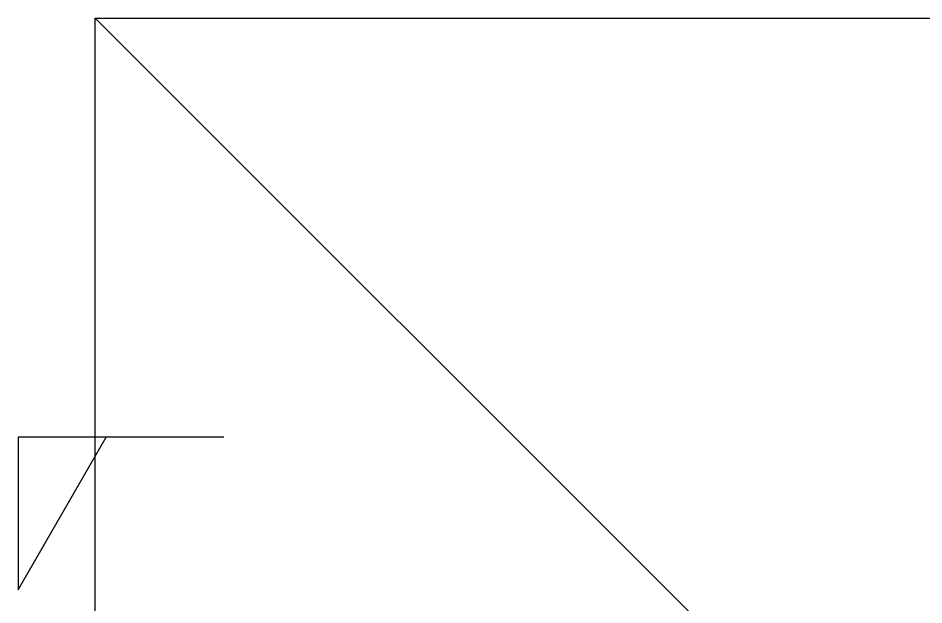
# Model space of a CAD drawing. Extents: x -668440 to 1010955, y -1678500 to 210463.
# Drawn here: x -637823 to -628260, y -891277 to -885079 of the extents above; entities that cross this region are included whole.
import ezdxf

# ---------------------------------------------------------------- set-up
doc = ezdxf.new("R2010")
doc.units = 0
doc.header["$MEASUREMENT"] = 0
doc.layers.get('0').update_dxf_attribs({"color": 3, "linetype": 'CONTINUOUS'})
doc.layers.add('00_ADDL', color=253, linetype='CONTINUOUS', plot=False)
doc.layers.add('_1-3_L-CS', color=1, linetype='CONTINUOUS')

# ---------------------------------------------------------------- blocks, each defined once
blk = doc.blocks.new('剛接合部C1Y')
at = {"layer": '00_ADDL'}
blk.add_line((-230770.77238, -393132.59222), (-228970.77238, -394932.59222), dxfattribs=at)
blk.add_lwpolyline([(-230770.77238, -394932.59222), (-230770.77238, -393132.59222), (-228970.77238, -393132.59222), (-228970.77238, -394932.59222)], close=True, dxfattribs=at)
at = {"layer": '_1-3_L-CS'}
for p, q in [((-230635.06617, -393575.29403), (-230852.20133, -393575.29403)), ((-230852.20133, -393575.29403), (-230852.20133, -393736.36381)), ((-230852.20133, -393736.36381), (-230759.20765, -393575.29403))]:
    blk.add_line(p, q, dxfattribs=at)

msp = doc.modelspace()

# ---------------------------------------------------------------- block references
at = {"xscale": 10, "yscale": 10, "zscale": 10}
msp.add_blockref('剛接合部C1Y', (1670698.6842, 3046247.35843, 5600), dxfattribs=at)

doc.saveas('drawing.dxf')
